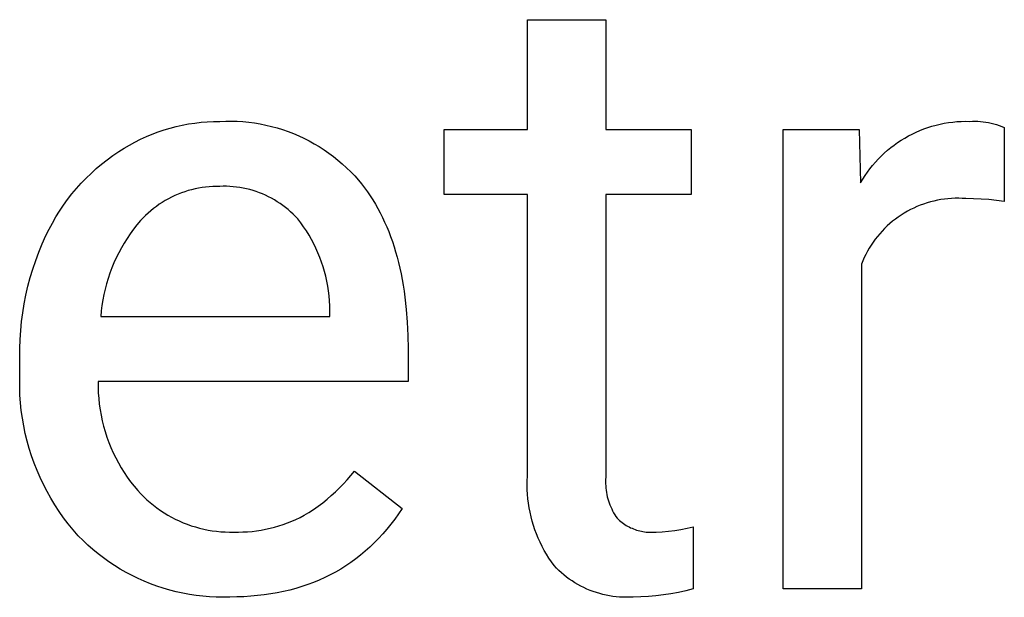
# Model space of a CAD drawing. Header units: millimetres. Extents: x -1893 to 2799, y -925 to 2353.
# Drawn here: x 2595.4 to 2649, y -509.7 to -478.3 of the extents above; entities that cross this region are included whole.
import ezdxf

# ---------------------------------------------------------------- set-up
doc = ezdxf.new("R2010")
doc.units = ezdxf.units.MM
doc.header["$MEASUREMENT"] = 0
doc.layers.add('Domyślny', color=7, linetype='Continuous', true_color=0x000000)

msp = doc.modelspace()

# ---------------------------------------------------------------- linework, layer by layer
at = {"layer": 'Domyślny'}
for p, q in [((2622.999, -484.245), (2622.999, -478.271)), ((2622.999, -478.271), (2627.259, -478.271)), ((2627.259, -478.271), (2627.259, -484.245)), ((2604.21, -484.01), (2604.548, -483.946)), ((2604.548, -483.946), (2604.887, -483.893)), ((2604.887, -483.893), (2605.228, -483.853)), ((2605.228, -483.853), (2605.57, -483.824)), ((2605.57, -483.824), (2605.912, -483.808)), ((2605.912, -483.808), (2606.256, -483.803)), ((2606.256, -483.803), (2606.57, -483.791)), ((2606.57, -483.791), (2606.884, -483.79)), ((2606.884, -483.79), (2607.199, -483.799)), ((2607.199, -483.799), (2607.513, -483.819)), ((2607.513, -483.819), (2607.826, -483.85)), ((2607.826, -483.85), (2608.138, -483.891)), ((2608.138, -483.891), (2608.448, -483.943)), ((2608.448, -483.943), (2608.756, -484.005)), ((2645.236, -484.01), (2645.46, -483.956)), ((2645.46, -483.956), (2645.687, -483.91)), ((2645.687, -483.91), (2645.914, -483.872)), ((2645.914, -483.872), (2646.143, -483.842)), ((2646.143, -483.842), (2646.373, -483.82)), ((2646.373, -483.82), (2646.604, -483.806)), ((2646.604, -483.806), (2646.834, -483.801)), ((2646.834, -483.801), (2647.065, -483.803)), ((2647.065, -483.803), (2647.214, -483.797)), ((2647.214, -483.797), (2647.363, -483.797)), ((2647.363, -483.797), (2647.511, -483.802)), ((2647.511, -483.802), (2647.659, -483.812)), ((2647.659, -483.812), (2647.807, -483.827)), ((2647.807, -483.827), (2647.954, -483.848)), ((2647.954, -483.848), (2648.101, -483.873)), ((2648.101, -483.873), (2648.246, -483.904)), ((2648.246, -483.904), (2648.391, -483.939)), ((2648.391, -483.939), (2648.534, -483.98)), ((2602.569, -484.501), (2602.89, -484.38)), ((2602.89, -484.38), (2603.215, -484.27)), ((2603.215, -484.27), (2603.544, -484.172)), ((2603.544, -484.172), (2603.876, -484.085)), ((2603.876, -484.085), (2604.21, -484.01)), ((2608.756, -484.005), (2609.062, -484.078)), ((2609.062, -484.078), (2609.366, -484.161)), ((2609.366, -484.161), (2609.666, -484.254)), ((2609.666, -484.254), (2609.963, -484.357)), ((2609.963, -484.357), (2610.257, -484.47)), ((2610.257, -484.47), (2610.546, -484.593)), ((2618.467, -487.785), (2618.467, -484.245)), ((2618.467, -484.245), (2622.999, -484.245)), ((2627.259, -484.245), (2631.905, -484.245)), ((2631.905, -484.245), (2631.905, -487.785)), ((2636.918, -509.248), (2636.918, -484.245)), ((2636.918, -484.245), (2641.06, -484.245)), ((2641.06, -484.245), (2641.129, -487.149)), ((2643.735, -484.599), (2643.94, -484.492)), ((2643.94, -484.492), (2644.149, -484.393)), ((2644.149, -484.393), (2644.36, -484.301)), ((2644.36, -484.301), (2644.575, -484.217)), ((2644.575, -484.217), (2644.793, -484.14)), ((2644.793, -484.14), (2645.013, -484.071)), ((2645.013, -484.071), (2645.236, -484.01)), ((2648.534, -483.98), (2648.675, -484.025)), ((2648.675, -484.025), (2648.815, -484.076)), ((2648.815, -484.076), (2648.953, -484.131)), ((2648.953, -484.131), (2648.953, -488.169)), ((2601.331, -485.093), (2601.633, -484.929)), ((2601.633, -484.929), (2601.94, -484.776)), ((2601.94, -484.776), (2602.252, -484.633)), ((2602.252, -484.633), (2602.569, -484.501)), ((2610.546, -484.593), (2610.831, -484.726)), ((2610.831, -484.726), (2611.112, -484.868)), ((2611.112, -484.868), (2611.388, -485.02)), ((2611.388, -485.02), (2611.658, -485.18)), ((2642.956, -485.093), (2643.144, -484.959)), ((2643.144, -484.959), (2643.337, -484.832)), ((2643.337, -484.832), (2643.534, -484.712)), ((2643.534, -484.712), (2643.735, -484.599)), ((2600.43, -485.667), (2600.746, -485.452)), ((2600.746, -485.452), (2601.036, -485.267)), ((2601.036, -485.267), (2601.331, -485.093)), ((2611.658, -485.18), (2611.923, -485.35)), ((2611.923, -485.35), (2612.181, -485.529)), ((2612.181, -485.529), (2612.434, -485.716)), ((2642.253, -485.691), (2642.421, -485.533)), ((2642.421, -485.533), (2642.594, -485.38)), ((2642.594, -485.38), (2642.773, -485.233)), ((2642.773, -485.233), (2642.956, -485.093)), ((2599.82, -486.13), (2600.121, -485.893)), ((2600.121, -485.893), (2600.43, -485.667)), ((2612.434, -485.716), (2612.68, -485.912)), ((2612.68, -485.912), (2612.92, -486.116)), ((2641.784, -486.201), (2641.935, -486.025)), ((2641.935, -486.025), (2642.091, -485.855)), ((2642.091, -485.855), (2642.253, -485.691)), ((2598.97, -486.9), (2599.244, -486.633)), ((2599.244, -486.633), (2599.528, -486.377)), ((2599.528, -486.377), (2599.82, -486.13)), ((2612.92, -486.116), (2613.152, -486.328)), ((2613.152, -486.328), (2613.377, -486.548)), ((2613.377, -486.548), (2613.595, -486.775)), ((2641.371, -486.756), (2641.503, -486.566)), ((2641.503, -486.566), (2641.64, -486.381)), ((2641.64, -486.381), (2641.784, -486.201)), ((2598.449, -487.46), (2598.704, -487.176)), ((2598.704, -487.176), (2598.97, -486.9)), ((2613.595, -486.775), (2613.804, -487.009)), ((2613.804, -487.009), (2613.97, -487.212)), ((2641.129, -487.149), (2641.247, -486.951)), ((2641.247, -486.951), (2641.371, -486.756)), ((2598.203, -487.754), (2598.449, -487.46)), ((2604.162, -487.698), (2603.981, -487.769)), ((2604.345, -487.633), (2604.162, -487.698)), ((2604.53, -487.575), (2604.345, -487.633)), ((2604.718, -487.523), (2604.53, -487.575)), ((2604.906, -487.478), (2604.718, -487.523)), ((2605.097, -487.439), (2604.906, -487.478)), ((2605.288, -487.407), (2605.097, -487.439)), ((2605.48, -487.381), (2605.288, -487.407)), ((2605.674, -487.361), (2605.48, -487.381)), ((2605.867, -487.349), (2605.674, -487.361)), ((2606.061, -487.342), (2605.867, -487.349)), ((2606.256, -487.343), (2606.061, -487.342)), ((2606.438, -487.338), (2606.256, -487.343)), ((2606.62, -487.338), (2606.438, -487.338)), ((2606.803, -487.346), (2606.62, -487.338)), ((2606.985, -487.359), (2606.803, -487.346)), ((2607.166, -487.378), (2606.985, -487.359)), ((2607.347, -487.404), (2607.166, -487.378)), ((2607.527, -487.436), (2607.347, -487.404)), ((2607.705, -487.473), (2607.527, -487.436)), ((2607.882, -487.517), (2607.705, -487.473)), ((2608.058, -487.567), (2607.882, -487.517)), ((2608.232, -487.623), (2608.058, -487.567)), ((2608.403, -487.685), (2608.232, -487.623)), ((2608.573, -487.752), (2608.403, -487.685)), ((2613.97, -487.212), (2614.13, -487.421)), ((2614.13, -487.421), (2614.285, -487.635)), ((2614.285, -487.635), (2614.435, -487.854)), ((2597.743, -488.366), (2597.968, -488.056)), ((2597.968, -488.056), (2598.203, -487.754)), ((2603.119, -488.212), (2602.956, -488.318)), ((2603.285, -488.111), (2603.119, -488.212)), ((2603.454, -488.017), (2603.285, -488.111)), ((2603.627, -487.928), (2603.454, -488.017)), ((2603.803, -487.845), (2603.627, -487.928)), ((2603.981, -487.769), (2603.803, -487.845)), ((2608.74, -487.825), (2608.573, -487.752)), ((2608.905, -487.904), (2608.74, -487.825)), ((2609.066, -487.989), (2608.905, -487.904)), ((2609.225, -488.078), (2609.066, -487.989)), ((2609.381, -488.174), (2609.225, -488.078)), ((2609.533, -488.274), (2609.381, -488.174)), ((2614.435, -487.854), (2614.58, -488.079)), ((2614.58, -488.079), (2614.719, -488.309)), ((2622.999, -487.785), (2618.467, -487.785)), ((2622.999, -503.112), (2622.999, -487.785)), ((2631.905, -487.785), (2627.259, -487.785)), ((2627.259, -487.785), (2627.259, -503.17)), ((2644.745, -488.24), (2644.56, -488.301)), ((2644.932, -488.186), (2644.745, -488.24)), ((2645.12, -488.138), (2644.932, -488.186)), ((2645.31, -488.097), (2645.12, -488.138)), ((2645.501, -488.062), (2645.31, -488.097)), ((2645.694, -488.034), (2645.501, -488.062)), ((2645.887, -488.013), (2645.694, -488.034)), ((2646.081, -487.998), (2645.887, -488.013)), ((2646.275, -487.99), (2646.081, -487.998)), ((2646.47, -487.989), (2646.275, -487.99)), ((2646.664, -487.994), (2646.47, -487.989)), ((2646.858, -488.007), (2646.664, -487.994)), ((2647.279, -488.011), (2646.858, -488.007)), ((2647.699, -488.03), (2647.279, -488.011)), ((2648.118, -488.062), (2647.699, -488.03)), ((2648.537, -488.109), (2648.118, -488.062)), ((2648.953, -488.169), (2648.537, -488.109)), ((2597.327, -489.008), (2597.53, -488.683)), ((2597.53, -488.683), (2597.743, -488.366)), ((2602.491, -488.668), (2602.344, -488.795)), ((2602.642, -488.546), (2602.491, -488.668)), ((2602.797, -488.429), (2602.642, -488.546)), ((2602.956, -488.318), (2602.797, -488.429)), ((2609.682, -488.38), (2609.533, -488.274)), ((2609.827, -488.49), (2609.682, -488.38)), ((2609.969, -488.605), (2609.827, -488.49)), ((2610.106, -488.726), (2609.969, -488.605)), ((2610.239, -488.85), (2610.106, -488.726)), ((2614.719, -488.309), (2614.853, -488.544)), ((2614.853, -488.544), (2614.982, -488.785)), ((2643.675, -488.699), (2643.507, -488.796)), ((2643.846, -488.607), (2643.675, -488.699)), ((2644.021, -488.521), (2643.846, -488.607)), ((2644.198, -488.442), (2644.021, -488.521)), ((2644.378, -488.368), (2644.198, -488.442)), ((2644.56, -488.301), (2644.378, -488.368)), ((2597.135, -489.339), (2597.327, -489.008)), ((2601.93, -489.205), (2601.737, -489.437)), ((2602.064, -489.063), (2601.93, -489.205)), ((2602.201, -488.927), (2602.064, -489.063)), ((2602.344, -488.795), (2602.201, -488.927)), ((2610.368, -488.98), (2610.239, -488.85)), ((2610.492, -489.113), (2610.368, -488.98)), ((2610.657, -489.327), (2610.492, -489.113)), ((2614.982, -488.785), (2615.106, -489.032)), ((2615.106, -489.032), (2615.224, -489.283)), ((2615.224, -489.283), (2615.337, -489.541)), ((2642.871, -489.243), (2642.722, -489.368)), ((2643.024, -489.123), (2642.871, -489.243)), ((2643.181, -489.009), (2643.024, -489.123)), ((2643.342, -488.9), (2643.181, -489.009)), ((2643.507, -488.796), (2643.342, -488.9)), ((2596.788, -490.021), (2596.956, -489.677)), ((2596.956, -489.677), (2597.135, -489.339)), ((2601.551, -489.676), (2601.373, -489.92)), ((2601.737, -489.437), (2601.551, -489.676)), ((2610.814, -489.546), (2610.657, -489.327)), ((2610.964, -489.77), (2610.814, -489.546)), ((2611.106, -489.999), (2610.964, -489.77)), ((2615.337, -489.541), (2615.445, -489.803)), ((2615.445, -489.803), (2615.547, -490.071)), ((2642.303, -489.773), (2642.173, -489.918)), ((2642.438, -489.634), (2642.303, -489.773)), ((2642.578, -489.498), (2642.438, -489.634)), ((2642.722, -489.368), (2642.578, -489.498)), ((2596.588, -490.466), (2596.788, -490.021)), ((2601.204, -490.171), (2601.043, -490.427)), ((2601.373, -489.92), (2601.204, -490.171)), ((2611.24, -490.232), (2611.106, -489.999)), ((2611.367, -490.47), (2611.24, -490.232)), ((2615.547, -490.071), (2615.644, -490.344)), ((2615.644, -490.344), (2615.736, -490.623)), ((2641.814, -490.377), (2641.705, -490.538)), ((2641.928, -490.22), (2641.814, -490.377)), ((2642.048, -490.067), (2641.928, -490.22)), ((2642.173, -489.918), (2642.048, -490.067)), ((2596.232, -491.376), (2596.402, -490.918)), ((2596.402, -490.918), (2596.588, -490.466)), ((2600.891, -490.688), (2600.748, -490.955)), ((2601.043, -490.427), (2600.891, -490.688)), ((2611.485, -490.712), (2611.367, -490.47)), ((2611.595, -490.958), (2611.485, -490.712)), ((2615.736, -490.623), (2615.823, -490.907)), ((2615.823, -490.907), (2615.905, -491.196)), ((2641.504, -490.871), (2641.412, -491.043)), ((2641.602, -490.703), (2641.504, -490.871)), ((2641.705, -490.538), (2641.602, -490.703)), ((2596.076, -491.84), (2596.232, -491.376)), ((2600.613, -491.226), (2600.488, -491.501)), ((2600.748, -490.955), (2600.613, -491.226)), ((2611.697, -491.208), (2611.595, -490.958)), ((2611.79, -491.461), (2611.697, -491.208)), ((2611.875, -491.717), (2611.79, -491.461)), ((2615.905, -491.196), (2615.981, -491.491)), ((2641.247, -491.395), (2641.174, -491.575)), ((2641.327, -491.217), (2641.247, -491.395)), ((2641.412, -491.043), (2641.327, -491.217)), ((2595.935, -492.308), (2596.076, -491.84)), ((2600.372, -491.78), (2600.266, -492.063)), ((2600.488, -491.501), (2600.372, -491.78)), ((2611.951, -491.975), (2611.875, -491.717)), ((2612.018, -492.236), (2611.951, -491.975)), ((2615.981, -491.491), (2616.052, -491.792)), ((2616.052, -491.792), (2616.117, -492.097)), ((2641.174, -491.575), (2641.174, -509.248)), ((2595.81, -492.78), (2595.935, -492.308)), ((2600.169, -492.35), (2600.082, -492.64)), ((2600.266, -492.063), (2600.169, -492.35)), ((2612.077, -492.499), (2612.018, -492.236)), ((2612.127, -492.764), (2612.077, -492.499)), ((2616.117, -492.097), (2616.178, -492.408)), ((2616.178, -492.408), (2616.233, -492.725)), ((2595.7, -493.256), (2595.81, -492.78)), ((2600.004, -492.932), (2599.937, -493.227)), ((2600.082, -492.64), (2600.004, -492.932)), ((2612.167, -493.031), (2612.127, -492.764)), ((2612.199, -493.298), (2612.167, -493.031)), ((2616.233, -492.725), (2616.283, -493.047)), ((2616.283, -493.047), (2616.328, -493.374)), ((2595.606, -493.735), (2595.7, -493.256)), ((2599.879, -493.524), (2599.831, -493.822)), ((2599.937, -493.227), (2599.879, -493.524)), ((2612.222, -493.567), (2612.199, -493.298)), ((2612.235, -493.836), (2612.222, -493.567)), ((2616.328, -493.374), (2616.401, -494.045)), ((2595.528, -494.218), (2595.606, -493.735)), ((2599.794, -494.122), (2599.766, -494.423)), ((2599.831, -493.822), (2599.794, -494.122)), ((2612.24, -494.105), (2612.235, -493.836)), ((2612.24, -494.423), (2612.24, -494.105)), ((2616.401, -494.045), (2616.454, -494.737)), ((2595.465, -494.702), (2595.528, -494.218)), ((2599.766, -494.423), (2612.24, -494.423)), ((2595.387, -495.676), (2595.418, -495.189)), ((2595.418, -495.189), (2595.465, -494.702)), ((2616.454, -494.737), (2616.485, -495.451)), ((2595.371, -496.165), (2595.387, -495.676)), ((2616.485, -495.451), (2616.496, -496.187)), ((2595.372, -496.653), (2595.371, -496.165)), ((2616.496, -496.187), (2616.496, -497.964)), ((2595.372, -497.438), (2595.372, -496.653)), ((2595.358, -497.86), (2595.372, -497.438)), ((2595.359, -498.283), (2595.358, -497.86)), ((2595.374, -498.705), (2595.359, -498.283)), ((2616.496, -497.964), (2599.628, -497.964)), ((2599.628, -497.964), (2599.628, -498.271)), ((2599.628, -498.271), (2599.638, -498.578)), ((2595.403, -499.126), (2595.374, -498.705)), ((2599.638, -498.578), (2599.66, -498.884)), ((2599.66, -498.884), (2599.692, -499.19)), ((2595.447, -499.546), (2595.403, -499.126)), ((2599.692, -499.19), (2599.734, -499.494)), ((2599.734, -499.494), (2599.788, -499.796)), ((2595.505, -499.964), (2595.447, -499.546)), ((2595.577, -500.38), (2595.505, -499.964)), ((2599.788, -499.796), (2599.851, -500.097)), ((2595.663, -500.794), (2595.577, -500.38)), ((2599.851, -500.097), (2599.925, -500.395)), ((2599.925, -500.395), (2600.01, -500.69)), ((2595.763, -501.204), (2595.663, -500.794)), ((2600.01, -500.69), (2600.105, -500.982)), ((2600.105, -500.982), (2600.21, -501.271)), ((2595.878, -501.61), (2595.763, -501.204)), ((2596.006, -502.013), (2595.878, -501.61)), ((2600.21, -501.271), (2600.325, -501.556)), ((2600.325, -501.556), (2600.449, -501.836)), ((2596.147, -502.411), (2596.006, -502.013)), ((2600.449, -501.836), (2600.584, -502.112)), ((2600.584, -502.112), (2600.728, -502.384)), ((2596.303, -502.803), (2596.147, -502.411)), ((2600.728, -502.384), (2600.881, -502.65)), ((2600.881, -502.65), (2601.044, -502.91)), ((2596.471, -503.191), (2596.303, -502.803)), ((2596.652, -503.572), (2596.471, -503.191)), ((2601.044, -502.91), (2601.215, -503.165)), ((2601.215, -503.165), (2601.396, -503.414)), ((2613.186, -503.31), (2613.384, -503.077)), ((2613.384, -503.077), (2613.575, -502.839)), ((2613.575, -502.839), (2616.174, -504.868)), ((2622.987, -503.358), (2622.999, -503.112)), ((2627.259, -503.17), (2627.252, -503.289)), ((2596.847, -503.947), (2596.652, -503.572)), ((2601.396, -503.414), (2601.585, -503.656)), ((2601.585, -503.656), (2601.782, -503.891)), ((2612.548, -503.968), (2612.767, -503.755)), ((2612.767, -503.755), (2612.98, -503.536)), ((2612.98, -503.536), (2613.186, -503.31)), ((2622.984, -503.605), (2622.987, -503.358)), ((2622.989, -503.852), (2622.984, -503.605)), ((2627.252, -503.289), (2627.249, -503.407)), ((2627.249, -503.407), (2627.251, -503.525)), ((2627.251, -503.525), (2627.256, -503.643)), ((2627.256, -503.643), (2627.266, -503.761)), ((2627.266, -503.761), (2627.279, -503.879)), ((2597.054, -504.315), (2596.847, -503.947)), ((2597.273, -504.676), (2597.054, -504.315)), ((2601.782, -503.891), (2601.942, -504.064)), ((2601.942, -504.064), (2602.107, -504.231)), ((2602.107, -504.231), (2602.279, -504.392)), ((2612.089, -504.371), (2612.321, -504.173)), ((2612.321, -504.173), (2612.548, -503.968)), ((2623.002, -504.099), (2622.989, -503.852)), ((2623.024, -504.345), (2623.002, -504.099)), ((2627.279, -503.879), (2627.297, -503.996)), ((2627.297, -503.996), (2627.319, -504.112)), ((2627.319, -504.112), (2627.344, -504.228)), ((2627.344, -504.228), (2627.374, -504.342)), ((2597.505, -505.029), (2597.273, -504.676)), ((2602.279, -504.392), (2602.456, -504.548)), ((2602.456, -504.548), (2602.638, -504.697)), ((2602.638, -504.697), (2602.825, -504.839)), ((2602.825, -504.839), (2603.017, -504.975)), ((2611.354, -504.918), (2611.605, -504.744)), ((2611.605, -504.744), (2611.85, -504.561)), ((2611.85, -504.561), (2612.089, -504.371)), ((2623.053, -504.59), (2623.024, -504.345)), ((2623.092, -504.834), (2623.053, -504.59)), ((2623.138, -505.076), (2623.092, -504.834)), ((2627.374, -504.342), (2627.408, -504.455)), ((2627.408, -504.455), (2627.445, -504.568)), ((2627.445, -504.568), (2627.487, -504.679)), ((2627.487, -504.679), (2627.532, -504.788)), ((2627.532, -504.788), (2627.581, -504.896)), ((2597.748, -505.374), (2597.505, -505.029)), ((2598.004, -505.71), (2597.748, -505.374)), ((2603.017, -504.975), (2603.214, -505.104)), ((2603.214, -505.104), (2603.415, -505.227)), ((2603.415, -505.227), (2603.62, -505.342)), ((2603.62, -505.342), (2603.829, -505.45)), ((2610.393, -505.466), (2610.616, -505.358)), ((2610.616, -505.358), (2610.836, -505.243)), ((2610.836, -505.243), (2611.098, -505.085)), ((2611.098, -505.085), (2611.354, -504.918)), ((2615.976, -505.165), (2615.771, -505.452)), ((2616.174, -504.868), (2615.976, -505.165)), ((2623.192, -505.317), (2623.138, -505.076)), ((2623.255, -505.556), (2623.192, -505.317)), ((2627.581, -504.896), (2627.633, -505.002)), ((2627.633, -505.002), (2627.689, -505.106)), ((2627.689, -505.106), (2627.749, -505.208)), ((2627.749, -505.208), (2627.812, -505.308)), ((2627.812, -505.308), (2627.879, -505.406)), ((2598.27, -506.038), (2598.004, -505.71)), ((2603.829, -505.45), (2604.042, -505.551)), ((2604.042, -505.551), (2604.258, -505.644)), ((2604.258, -505.644), (2604.477, -505.73)), ((2604.477, -505.73), (2604.699, -505.808)), ((2604.699, -505.808), (2604.924, -505.878)), ((2604.924, -505.878), (2605.151, -505.941)), ((2608.987, -505.951), (2609.227, -505.89)), ((2609.227, -505.89), (2609.466, -505.82)), ((2609.466, -505.82), (2609.702, -505.743)), ((2609.702, -505.743), (2609.935, -505.658)), ((2609.935, -505.658), (2610.165, -505.566)), ((2610.165, -505.566), (2610.393, -505.466)), ((2615.56, -505.73), (2615.343, -505.998)), ((2615.771, -505.452), (2615.56, -505.73)), ((2623.325, -505.792), (2623.255, -505.556)), ((2623.404, -506.027), (2623.325, -505.792)), ((2627.879, -505.406), (2627.944, -505.467)), ((2627.944, -505.467), (2628.01, -505.527)), ((2628.01, -505.527), (2628.079, -505.584)), ((2628.079, -505.584), (2628.149, -505.639)), ((2628.149, -505.639), (2628.221, -505.691)), ((2628.221, -505.691), (2628.295, -505.741)), ((2628.295, -505.741), (2628.371, -505.788)), ((2628.371, -505.788), (2628.448, -505.833)), ((2628.448, -505.833), (2628.527, -505.875)), ((2628.527, -505.875), (2628.607, -505.915)), ((2628.607, -505.915), (2628.688, -505.951)), ((2631.686, -505.951), (2632.019, -505.877)), ((2632.019, -505.877), (2632.019, -509.241)), ((2598.547, -506.356), (2598.27, -506.038)), ((2598.806, -506.616), (2598.547, -506.356)), ((2605.151, -505.941), (2605.38, -505.995)), ((2605.38, -505.995), (2605.611, -506.042)), ((2605.611, -506.042), (2605.843, -506.08)), ((2605.843, -506.08), (2606.076, -506.11)), ((2606.076, -506.11), (2606.311, -506.133)), ((2606.311, -506.133), (2606.545, -506.147)), ((2606.545, -506.147), (2606.781, -506.153)), ((2606.781, -506.153), (2607.016, -506.151)), ((2607.016, -506.151), (2607.264, -506.154)), ((2607.264, -506.154), (2607.513, -506.15)), ((2607.513, -506.15), (2607.761, -506.137)), ((2607.761, -506.137), (2608.008, -506.116)), ((2608.008, -506.116), (2608.255, -506.087)), ((2608.255, -506.087), (2608.5, -506.05)), ((2608.5, -506.05), (2608.744, -506.004)), ((2608.744, -506.004), (2608.987, -505.951)), ((2615.12, -506.257), (2614.891, -506.507)), ((2615.343, -505.998), (2615.12, -506.257)), ((2623.49, -506.258), (2623.404, -506.027)), ((2623.584, -506.486), (2623.49, -506.258)), ((2628.688, -505.951), (2628.77, -505.985)), ((2628.77, -505.985), (2628.854, -506.016)), ((2628.854, -506.016), (2628.939, -506.044)), ((2628.939, -506.044), (2629.024, -506.07)), ((2629.024, -506.07), (2629.111, -506.092)), ((2629.111, -506.092), (2629.198, -506.111)), ((2629.198, -506.111), (2629.285, -506.128)), ((2629.285, -506.128), (2629.374, -506.141)), ((2629.374, -506.141), (2629.462, -506.152)), ((2629.462, -506.152), (2629.551, -506.159)), ((2629.551, -506.159), (2629.64, -506.163)), ((2629.64, -506.163), (2629.73, -506.165)), ((2629.73, -506.165), (2629.819, -506.163)), ((2629.819, -506.163), (2629.908, -506.158)), ((2629.908, -506.158), (2629.997, -506.151)), ((2629.997, -506.151), (2630.337, -506.133)), ((2630.337, -506.133), (2630.676, -506.104)), ((2630.676, -506.104), (2631.015, -506.064)), ((2631.015, -506.064), (2631.352, -506.013)), ((2631.352, -506.013), (2631.686, -505.951)), ((2599.072, -506.867), (2598.806, -506.616)), ((2599.347, -507.109), (2599.072, -506.867)), ((2614.414, -506.978), (2614.167, -507.199)), ((2614.656, -506.747), (2614.414, -506.978)), ((2614.891, -506.507), (2614.656, -506.747)), ((2623.686, -506.711), (2623.584, -506.486)), ((2623.795, -506.933), (2623.686, -506.711)), ((2623.912, -507.15), (2623.795, -506.933)), ((2599.63, -507.342), (2599.347, -507.109)), ((2599.921, -507.565), (2599.63, -507.342)), ((2613.913, -507.411), (2613.654, -507.614)), ((2614.167, -507.199), (2613.913, -507.411)), ((2624.036, -507.364), (2623.912, -507.15)), ((2624.167, -507.573), (2624.036, -507.364)), ((2600.219, -507.778), (2599.921, -507.565)), ((2600.524, -507.981), (2600.219, -507.778)), ((2600.836, -508.173), (2600.524, -507.981)), ((2613.116, -507.991), (2612.838, -508.165)), ((2613.388, -507.807), (2613.116, -507.991)), ((2613.654, -507.614), (2613.388, -507.807)), ((2624.305, -507.778), (2624.167, -507.573)), ((2624.449, -507.978), (2624.305, -507.778)), ((2624.576, -508.111), (2624.449, -507.978)), ((2601.154, -508.355), (2600.836, -508.173)), ((2601.478, -508.526), (2601.154, -508.355)), ((2601.807, -508.686), (2601.478, -508.526)), ((2612.263, -508.485), (2611.967, -508.631)), ((2612.554, -508.33), (2612.263, -508.485)), ((2612.838, -508.165), (2612.554, -508.33)), ((2624.708, -508.241), (2624.576, -508.111)), ((2624.843, -508.365), (2624.708, -508.241)), ((2624.983, -508.485), (2624.843, -508.365)), ((2625.127, -508.6), (2624.983, -508.485)), ((2625.275, -508.71), (2625.127, -508.6)), ((2602.142, -508.835), (2601.807, -508.686)), ((2602.481, -508.972), (2602.142, -508.835)), ((2602.825, -509.098), (2602.481, -508.972)), ((2603.174, -509.212), (2602.825, -509.098)), ((2610.72, -509.121), (2610.393, -509.22)), ((2611.041, -509.013), (2610.72, -509.121)), ((2611.356, -508.895), (2611.041, -509.013)), ((2611.665, -508.768), (2611.356, -508.895)), ((2611.967, -508.631), (2611.665, -508.768)), ((2625.427, -508.814), (2625.275, -508.71)), ((2625.582, -508.914), (2625.427, -508.814)), ((2625.741, -509.008), (2625.582, -508.914)), ((2625.903, -509.096), (2625.741, -509.008)), ((2626.067, -509.179), (2625.903, -509.096)), ((2603.525, -509.315), (2603.174, -509.212)), ((2603.88, -509.405), (2603.525, -509.315)), ((2604.238, -509.484), (2603.88, -509.405)), ((2604.598, -509.55), (2604.238, -509.484)), ((2604.961, -509.604), (2604.598, -509.55)), ((2605.324, -509.646), (2604.961, -509.604)), ((2605.69, -509.676), (2605.324, -509.646)), ((2606.055, -509.693), (2605.69, -509.676)), ((2607.176, -509.686), (2606.788, -509.691)), ((2607.558, -509.672), (2607.176, -509.686)), ((2607.934, -509.648), (2607.558, -509.672)), ((2608.303, -509.615), (2607.934, -509.648)), ((2608.667, -509.573), (2608.303, -509.615)), ((2609.025, -509.521), (2608.667, -509.573)), ((2609.376, -509.46), (2609.025, -509.521)), ((2609.721, -509.389), (2609.376, -509.46)), ((2610.06, -509.309), (2609.721, -509.389)), ((2610.393, -509.22), (2610.06, -509.309)), ((2626.235, -509.256), (2626.067, -509.179)), ((2626.405, -509.327), (2626.235, -509.256)), ((2626.577, -509.392), (2626.405, -509.327)), ((2626.752, -509.451), (2626.577, -509.392)), ((2626.928, -509.504), (2626.752, -509.451)), ((2627.106, -509.551), (2626.928, -509.504)), ((2627.286, -509.592), (2627.106, -509.551)), ((2627.467, -509.627), (2627.286, -509.592)), ((2627.649, -509.655), (2627.467, -509.627)), ((2627.832, -509.677), (2627.649, -509.655)), ((2628.016, -509.692), (2627.832, -509.677)), ((2629.165, -509.682), (2628.752, -509.691)), ((2629.578, -509.659), (2629.165, -509.682)), ((2629.99, -509.623), (2629.578, -509.659)), ((2630.4, -509.574), (2629.99, -509.623)), ((2630.809, -509.51), (2630.4, -509.574)), ((2631.215, -509.434), (2630.809, -509.51)), ((2631.619, -509.344), (2631.215, -509.434)), ((2632.019, -509.241), (2631.619, -509.344)), ((2641.174, -509.248), (2636.918, -509.248)), ((2606.422, -509.698), (2606.055, -509.693)), ((2606.788, -509.691), (2606.422, -509.698)), ((2628.2, -509.702), (2628.016, -509.692)), ((2628.384, -509.704), (2628.2, -509.702)), ((2628.568, -509.701), (2628.384, -509.704)), ((2628.752, -509.691), (2628.568, -509.701))]:
    msp.add_line(p, q, dxfattribs=at)

doc.saveas('drawing.dxf')
